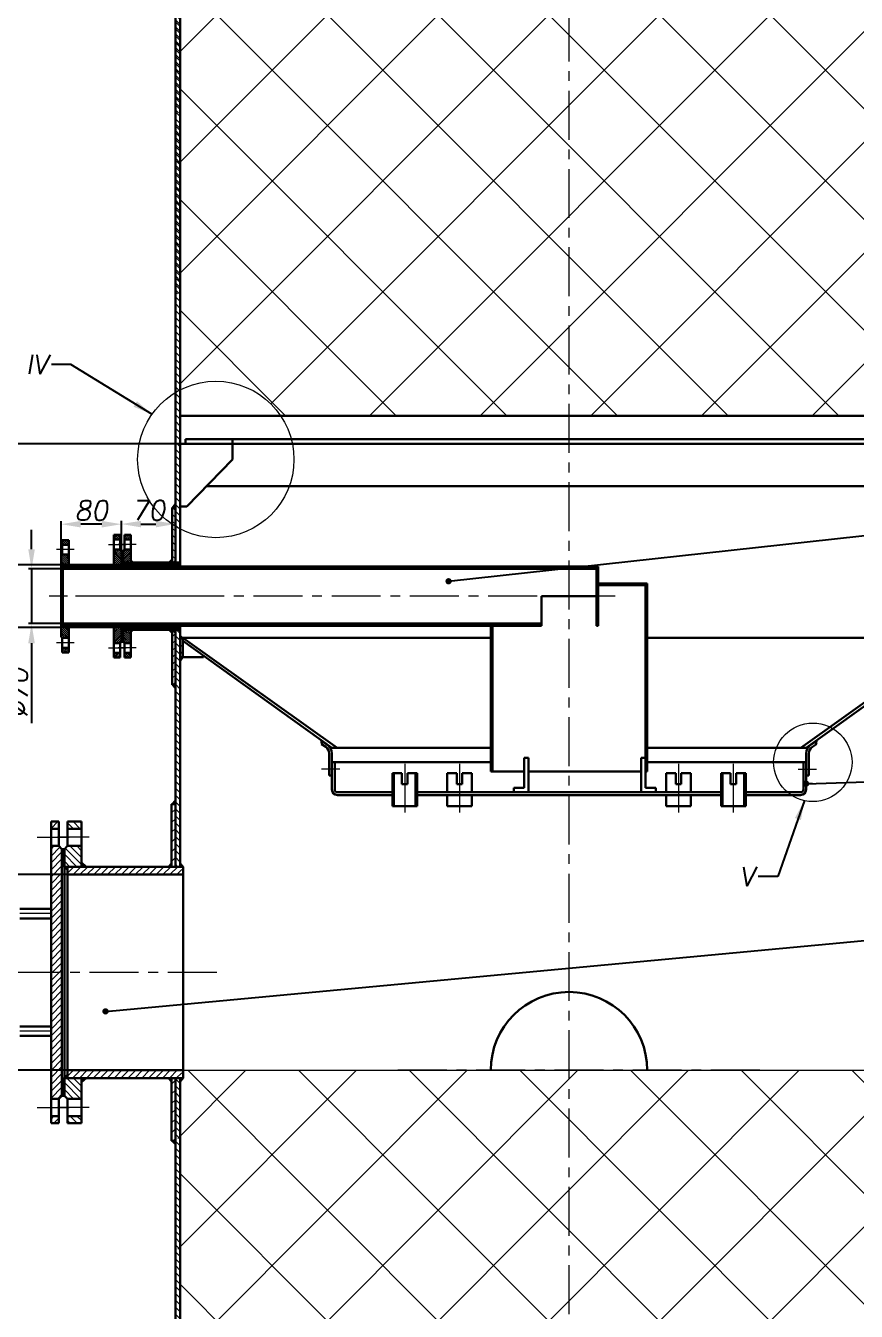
# Model space of a CAD drawing. Header units: inches. Extents: x -9 to 5931, y 0 to 8400.
# Drawn here: x 958 to 2019, y 3223 to 4865 of the extents above; entities that cross this region are included whole.
import ezdxf

# ---------------------------------------------------------------- set-up
doc = ezdxf.new("R2010")
doc.units = ezdxf.units.IN
doc.header["$LTSCALE"] = 50
doc.header["$MEASUREMENT"] = 0
doc.linetypes.add('CENTER', pattern=[2, 1.25, -0.25, 0.25, -0.25])
for name, color, linetype, lineweight in [('Dam', 2, 'Continuous', 30), ('kthuoc', 3, 'Continuous', 13), ('manh', 4, 'Continuous', 13), ('Tam', 1, 'CENTER', 13)]:
    doc.layers.add(name, color=color, linetype=linetype, lineweight=lineweight)
doc.styles.add('chu2.5', font='txt.shx', dxfattribs={"oblique": 10, "height": 25})
doc.dimstyles.new('Copy of kichthuoc2.5', dxfattribs={"dimtxt": 25, "dimasz": 25, "dimexe": 4, "dimexo": 0, "dimgap": 5, "dimtad": 1, "dimdec": 0, "dimzin": 0, "dimdsep": 46, "dimtxsty": 'chu2.5', "dimcen": 5, "dimclrd": 256, "dimclre": 256, "dimclrt": 256, "dimadec": 0, "dimazin": 0, "dimtfac": 1, "dimtdec": 0, "dimtmove": 0, "dimatfit": 0, "dimfxl": 0, "dimtolj": 1, "dimtzin": 0, "dimarcsym": 0})
doc.dimstyles.new('kichthuoc2.5', dxfattribs={"dimtxt": 25, "dimasz": 25, "dimexe": 4, "dimexo": 0, "dimgap": 5, "dimtad": 1, "dimtoh": 1, "dimdec": 0, "dimzin": 0, "dimdsep": 46, "dimtxsty": 'chu2.5', "dimcen": 5, "dimclrd": 256, "dimclre": 256, "dimclrt": 256, "dimadec": 0, "dimazin": 0, "dimtfac": 1, "dimtdec": 0, "dimtmove": 0, "dimatfit": 0, "dimfxl": 0, "dimtolj": 1, "dimtzin": 0, "dimarcsym": 0})
pattern_1 = [(225, (-15156.453, 11365.1914), (4.4194174, -4.4194174), [])]
pattern_2 = [(135, (-15156.453, -3092.148), (4.4194174, 4.4194174), [])]
pattern_3 = [(45, (-19294.0153, -3092.148), (1.23743687, -1.23743687), [])]
pattern_4 = [(45, (-19394.0153, -3092.148), (1.23743687, -1.23743687), [])]
pattern_5 = [(45, (22498.5065, 1034.528), (-6.1871843, 6.1871843), [])]
pattern_6 = [(45, (-2523.1113, -2737.178), (1.23743687, -1.23743687), [])]
pattern_7 = [(135, (-2791.2493, -2724.578), (1.23743687, 1.23743687), [])]
pattern_8 = [(45, (-2791.2493, -2724.578), (1.23743687, -1.23743687), [])]
pattern_9 = [(135, (2607.8249, -763.5844), (1.23743687, 1.23743687), [])]
pattern_10 = [(225, (2607.8249, 9036.6279), (1.23743687, -1.23743687), [])]
pattern_11 = [(315, (-2523.1113, 11010.2214), (1.23743687, 1.23743687), [])]
pattern_12 = [(135, (18460.944, 1034.528), (-4.4194174, -4.4194174), [])]
pattern_13 = [(45, (18460.944, 1034.528), (-4.4194174, 4.4194174), [])]
pattern_14 = [(135, (0, 594.694), (-4.419417, -4.419417), [])]

# ---------------------------------------------------------------- blocks, each defined once
blk = doc.blocks.new('*D19')
at = {"layer": 'DEFPOINTS', "color": 0}
for p in [(1082.7, 7549.3), (735, 581.1), (961.2, 581.1)]:
    blk.add_point(p, dxfattribs=at)
at = {"layer": 'manh', "lineweight": -2}
for p, q in [((1082.7, 7549.3), (731, 7549.3)), ((735, 7524.3), (735, 606.1)), ((961.2, 581.1), (731, 581.1))]:
    blk.add_line(p, q, dxfattribs=at)
at = {"layer": 'manh'}
for points in [[(730.8, 7524.3), (739.1, 7524.3), (735, 7549.3)], [(730.8, 606.1), (739.1, 606.1), (735, 581.1)]]:
    blk.add_solid(points, dxfattribs=at)
at = {"layer": 'manh', "insert": (717.5, 4065.2), "char_height": 25, "attachment_point": 5, "rotation": 90, "style": 'chu2.5'}
blk.add_mtext('\\A1;9000', dxfattribs=at)
blk = doc.blocks.new('*D16')
at = {"layer": 'DEFPOINTS', "color": 0}
for p in [(852.7, 3656.1), (826.5, 2381.1), (1264.3, 2381.1)]:
    blk.add_point(p, dxfattribs=at)
at = {"layer": 'manh', "lineweight": -2}
for p, q in [((852.7, 3656.1), (822.5, 3656.1)), ((826.5, 3631.1), (826.5, 2406.1)), ((1264.3, 2381.1), (822.5, 2381.1))]:
    blk.add_line(p, q, dxfattribs=at)
at = {"layer": 'manh'}
for points in [[(822.3, 3631.1), (830.6, 3631.1), (826.5, 3656.1)], [(822.3, 2406.1), (830.6, 2406.1), (826.5, 2381.1)]]:
    blk.add_solid(points, dxfattribs=at)
at = {"layer": 'manh', "insert": (809, 3018.6), "char_height": 25, "attachment_point": 5, "rotation": 90, "style": 'chu2.5'}
blk.add_mtext('\\A1;1275', dxfattribs=at)
blk = doc.blocks.new('*D15')
at = {"layer": 'DEFPOINTS', "color": 0}
for p in [(1059.4, 6547.3), (839.5, 4331.1), (1155.4, 4331.1)]:
    blk.add_point(p, dxfattribs=at)
at = {"layer": 'manh', "lineweight": -2}
for p, q in [((1059.4, 6547.3), (835.5, 6547.3)), ((839.5, 6522.3), (839.5, 4356.1)), ((1155.4, 4331.1), (835.5, 4331.1))]:
    blk.add_line(p, q, dxfattribs=at)
at = {"layer": 'manh'}
for points in [[(835.4, 6522.3), (843.7, 6522.3), (839.5, 6547.3)], [(835.4, 4356.1), (843.7, 4356.1), (839.5, 4331.1)]]:
    blk.add_solid(points, dxfattribs=at)
at = {"layer": 'manh', "insert": (822, 5439.2), "char_height": 25, "attachment_point": 5, "rotation": 90, "style": 'chu2.5'}
blk.add_mtext('\\A1;4050', dxfattribs=at)
blk = doc.blocks.new('*D11')
at = {"layer": 'DEFPOINTS', "color": 0}
for p in [(1137.3, 4176.4), (911.7, 4096.6), (1144.4, 4096.6)]:
    blk.add_point(p, dxfattribs=at)
at = {"layer": 'manh', "lineweight": -2}
for p, q in [((911.7, 4201.4), (911.7, 4226.4)), ((1137.3, 4176.4), (907.7, 4176.4)), ((911.7, 4176.4), (911.7, 4096.6)), ((1144.4, 4096.6), (907.7, 4096.6)), ((911.7, 4071.6), (911.7, 3969.7))]:
    blk.add_line(p, q, dxfattribs=at)
at = {"layer": 'manh'}
for points in [[(907.5, 4201.4), (915.8, 4201.4), (911.7, 4176.4)], [(907.5, 4071.6), (915.8, 4071.6), (911.7, 4096.6)]]:
    blk.add_solid(points, dxfattribs=at)
at = {"layer": 'manh', "insert": (894.2, 4008.2), "char_height": 25, "attachment_point": 5, "rotation": 90, "style": 'chu2.5'}
blk.add_mtext('\\A1;%%c80', dxfattribs=at)
blk = doc.blocks.new('*D10')
at = {"layer": 'DEFPOINTS', "color": 0}
for p in [(1058.3, 4171.5), (965.3, 4101.5), (1057.6, 4101.5)]:
    blk.add_point(p, dxfattribs=at)
at = {"layer": 'manh', "lineweight": -2}
for p, q in [((965.3, 4196.5), (965.3, 4221.5)), ((1058.3, 4171.5), (961.3, 4171.5)), ((965.3, 4171.5), (965.3, 4101.5)), ((1057.6, 4101.5), (961.3, 4101.5)), ((965.3, 4076.5), (965.3, 3974.6))]:
    blk.add_line(p, q, dxfattribs=at)
at = {"layer": 'manh'}
for points in [[(961.1, 4196.5), (969.5, 4196.5), (965.3, 4171.5)], [(961.1, 4076.5), (969.5, 4076.5), (965.3, 4101.5)]]:
    blk.add_solid(points, dxfattribs=at)
at = {"layer": 'manh', "insert": (947.8, 4013.1), "char_height": 25, "attachment_point": 5, "rotation": 90, "style": 'chu2.5'}
blk.add_mtext('\\A1;%%c70', dxfattribs=at)
blk = doc.blocks.new('*D43')
at = {"layer": 'DEFPOINTS', "color": 0}
for p in [(1003.2, 4228.5), (1080.1, 4193.7), (1003.2, 4180.5)]:
    blk.add_point(p, dxfattribs=at)
at = {"layer": 'manh', "lineweight": -2}
for p, q in [((1003.2, 4180.5), (1003.2, 4232.5)), ((1055.1, 4228.5), (1028.2, 4228.5)), ((1080.1, 4193.7), (1080.1, 4232.5))]:
    blk.add_line(p, q, dxfattribs=at)
at = {"layer": 'manh'}
for points in [[(1028.2, 4232.7), (1028.2, 4224.3), (1003.2, 4228.5)], [(1055.1, 4232.7), (1055.1, 4224.3), (1080.1, 4228.5)]]:
    blk.add_solid(points, dxfattribs=at)
at = {"layer": 'manh', "insert": (1041.7, 4246), "char_height": 25, "attachment_point": 5, "style": 'chu2.5'}
blk.add_mtext('\\A1;80', dxfattribs=at)
blk = doc.blocks.new('*D8')
at = {"layer": 'DEFPOINTS', "color": 0}
for p in [(1135.9, 3781.1), (905.2, 3531.1), (1149.4, 3531.1)]:
    blk.add_point(p, dxfattribs=at)
at = {"layer": 'manh', "lineweight": -2}
for p, q in [((1135.9, 3781.1), (901.2, 3781.1)), ((905.2, 3756.1), (905.2, 3556.1)), ((1149.4, 3531.1), (901.2, 3531.1))]:
    blk.add_line(p, q, dxfattribs=at)
at = {"layer": 'manh'}
for points in [[(901, 3756.1), (909.4, 3756.1), (905.2, 3781.1)], [(901, 3556.1), (909.4, 3556.1), (905.2, 3531.1)]]:
    blk.add_solid(points, dxfattribs=at)
at = {"layer": 'manh', "insert": (887.7, 3656.1), "char_height": 25, "attachment_point": 5, "rotation": 90, "style": 'chu2.5'}
blk.add_mtext('\\A1;%%c250', dxfattribs=at)
blk = doc.blocks.new('*D60')
at = {"layer": 'DEFPOINTS', "color": 0}
for p in [(1080.1, 4224.7), (1149.2, 4228.7), (1149.2, 4213.5)]:
    blk.add_point(p, dxfattribs=at)
at = {"layer": 'manh', "lineweight": -2}
for p, q in [((1080.1, 4224.7), (1080.1, 4232.7)), ((1105.1, 4228.7), (1124.2, 4228.7)), ((1149.2, 4213.5), (1149.2, 4232.7))]:
    blk.add_line(p, q, dxfattribs=at)
at = {"layer": 'manh'}
for points in [[(1105.1, 4232.8), (1105.1, 4224.5), (1080.1, 4228.7)], [(1124.2, 4232.8), (1124.2, 4224.5), (1149.2, 4228.7)]]:
    blk.add_solid(points, dxfattribs=at)
at = {"layer": 'manh', "insert": (1114.7, 4246.2), "char_height": 25, "attachment_point": 5, "style": 'chu2.5'}
blk.add_mtext('\\A1;70', dxfattribs=at)
blk = doc.blocks.new('*D71')
at = {"layer": 'DEFPOINTS', "color": 0}
for p in [(984.3, 4331.1), (839.5, 4136.5), (891.4, 4136.5)]:
    blk.add_point(p, dxfattribs=at)
at = {"layer": 'kthuoc', "lineweight": -2}
for p, q in [((984.3, 4331.1), (835.5, 4331.1)), ((839.5, 4306.1), (839.5, 4161.5)), ((891.4, 4136.5), (835.5, 4136.5))]:
    blk.add_line(p, q, dxfattribs=at)
at = {"layer": 'kthuoc'}
for points in [[(835.4, 4306.1), (843.7, 4306.1), (839.5, 4331.1)], [(835.4, 4161.5), (843.7, 4161.5), (839.5, 4136.5)]]:
    blk.add_solid(points, dxfattribs=at)
at = {"layer": 'kthuoc', "insert": (822, 4233.8), "char_height": 25, "attachment_point": 5, "rotation": 90, "style": 'chu2.5'}
blk.add_mtext('\\A1;250', dxfattribs=at)

msp = doc.modelspace()

# ---------------------------------------------------------------- hatches: boundary and pattern name
at = {"layer": 'kthuoc'}
h = msp.add_hatch(dxfattribs=at)
h.set_pattern_fill('ANSI31', color=256, scale=50, angle=90, style=0)
h.paths.add_polyline_path([(1155.2, 5002), (1149.2, 5002), (1149.2, 4798.4), (1149.2, 4762.4), (1155.2, 4762.4)])
h = msp.add_hatch(dxfattribs=at)
h.set_pattern_fill('ANSI31', color=256, scale=50, angle=90, style=0)
h.set_pattern_definition(pattern_14)
h.paths.add_polyline_path([(1155.2, 4877.8), (1149.2, 4877.8), (1149.2, 4753.7), (1155.2, 4753.7)])
h.paths.add_polyline_path([(1155.2, 4742.9), (1149.2, 4742.9), (1149.2, 4697.5), (1149.2, 4638.2), (1155.2, 4638.2)])
h = msp.add_hatch(dxfattribs=at)
h.set_pattern_fill('ANSI31', color=256, scale=50, angle=90, style=0)
h.paths.add_polyline_path([(1155.2, 4762.4), (1149.2, 4762.4), (1149.2, 4522.8), (1155.2, 4522.8)])
h = msp.add_hatch(dxfattribs=at)
h.set_pattern_fill('ANSI31', color=256, scale=50, angle=90, style=0)
h.set_pattern_definition(pattern_14)
h.paths.add_polyline_path([(1155.2, 4638.2), (1149.2, 4638.2), (1149.2, 4398.6), (1152.4, 4398.6, -0.008109), (1155.2, 4400.1)])
h = msp.add_hatch(dxfattribs=at)
h.set_pattern_fill('ANSI31', color=256, scale=50, angle=90, style=0)
h.set_pattern_definition(pattern_14)
h.paths.add_polyline_path([(1155.2, 4398.6), (1152.4, 4398.6, 0.009073), (1149.2, 4396.8), (1149.2, 4225.6, 0.017184), (1155.2, 4222.2)])
for points in [[(1149.2, 4255.1), (1149.2, 4249.6), (1145.2, 4249.6)], [(1003.2, 4174.3), (1005.3, 4174.3), (1005.3, 4171.5)], [(1013, 4177.1), (1015.8, 4174.3), (1013, 4174.3)], [(1070.3, 4177.1), (1067.5, 4174.3), (1070.3, 4174.3)], [(1082.2, 4179.6), (1084.3, 4179.6), (1084.3, 4176.4)], [(1092, 4182.4), (1094.8, 4179.6), (1092, 4179.6)], [(1145.2, 4184.4), (1145.2, 4179.6), (1140.4, 4179.6)], [(1005.3, 4101.5), (1005.3, 4098.7), (1003.2, 4098.7)], [(1013, 4095.9), (1015.8, 4098.7), (1013, 4098.7)], [(1070.3, 4095.9), (1067.5, 4098.7), (1070.3, 4098.7)], [(1082.2, 4093.5), (1084.3, 4093.5), (1084.3, 4096.6)], [(1092, 4090.7), (1094.8, 4093.5), (1092, 4093.5)], [(1145.2, 4088.7), (1145.2, 4093.5), (1140.4, 4093.5)], [(1155.2, 4086.7), (1155.2, 4083.3), (1158.7, 4083.3)], [(1158.7, 4058.6), (1155.2, 4058.6), (1155.2, 4053.1)], [(1145.2, 4023.5), (1149.2, 4023.5), (1149.2, 4017.9)], [(1334.9, 3953.1), (1338.5, 3950.5), (1338.3, 3950.1), (1337.9, 3950.4), (1336, 3947.5)], [(1969.6, 3953.1), (1965.9, 3950.5), (1966.2, 3950.1), (1966.6, 3950.4), (1968.5, 3947.5)], [(1149.2, 3876.3), (1144.2, 3871.1), (1149.2, 3871.1)], [(1029.2, 3797.1), (1035.2, 3791.1), (1029.2, 3791.1)], [(1144.2, 3795.2), (1140.2, 3791.1), (1144.2, 3791.1)], [(1155.2, 3795.2), (1155.2, 3791.1), (1159.2, 3791.1)], [(1007.2, 3791.1), (1011.2, 3791.1), (1011.2, 3787.1)], [(1007.2, 3521.1), (1011.2, 3521.1), (1011.2, 3525.1)], [(1029.2, 3515.1), (1035.2, 3521.1), (1029.2, 3521.1)], [(1144.2, 3516.9), (1140.2, 3521.1), (1144.2, 3521.1)], [(1155.2, 3516.9), (1155.2, 3521.1), (1159.2, 3521.1)], [(1149.2, 3435.8), (1144.2, 3441.1), (1149.2, 3441.1)]]:
    msp.add_hatch(color=256, dxfattribs=at).paths.add_polyline_path(points)
h = msp.add_hatch(dxfattribs=at)
h.set_pattern_fill('ANSI31', color=256, scale=50, style=0)
h.set_pattern_definition(pattern_2)
h.paths.add_polyline_path([(1145.2, 4249.6), (1149.2, 4249.6), (1149.2, 4179.6), (1145.2, 4179.6)])
h = msp.add_hatch(dxfattribs=at)
h.set_pattern_fill('ANSI31', color=256, scale=14, style=0)
h.set_pattern_definition(pattern_7)
h.paths.add_polyline_path([(1004.6, 4208.3), (1013, 4208.3), (1013, 4202.3), (1004.6, 4202.3)])
h.paths.add_polyline_path([(1003.2, 4188.3), (1004.6, 4189.7), (1013, 4189.7), (1013, 4174.3), (1003.2, 4174.3)])
h = msp.add_hatch(dxfattribs=at)
h.set_pattern_fill('ANSI31', color=256, scale=14, style=0)
h.set_pattern_definition(pattern_9)
h.paths.add_polyline_path([(1078.4, 4214.9), (1070.3, 4214.9), (1070.3, 4209), (1078.4, 4209)])
h = msp.add_hatch(dxfattribs=at)
h.set_pattern_fill('ANSI31', color=256, scale=14, angle=90, style=0)
h.set_pattern_definition(pattern_6)
h.paths.add_polyline_path([(1084, 4214.9), (1092, 4214.9), (1092, 4209), (1084, 4209)])
h = msp.add_hatch(dxfattribs=at)
h.set_pattern_fill('ANSI31', color=256, scale=14, style=0)
h.set_pattern_definition(pattern_9)
h.paths.add_polyline_path([(1070.3, 4196.4), (1078.4, 4196.4), (1080.1, 4194.6), (1080.1, 4174.3), (1070.3, 4174.3)])
h = msp.add_hatch(dxfattribs=at)
h.set_pattern_fill('ANSI38', color=256, scale=4.9, angle=90, style=0)
h.set_pattern_definition([(45, (2607.82485, -763.5844), (0.4331029, -0.4331029), []), (315, (2607.82485, -763.5844), (0.4331029, -1.29930871), [1.53125, -0.91875])])
h.paths.add_polyline_path([(1080.1, 4194.6), (1082.2, 4194.6), (1082.2, 4179.6), (1080.1, 4179.6)])
h = msp.add_hatch(dxfattribs=at)
h.set_pattern_fill('ANSI31', color=256, scale=14, angle=90, style=0)
h.set_pattern_definition(pattern_6)
h.paths.add_polyline_path([(1082.2, 4194.6), (1084, 4196.4), (1092, 4196.4), (1092, 4179.6), (1082.2, 4179.6)])
h = msp.add_hatch(dxfattribs=at)
h.set_pattern_fill('ANSI31', color=256, scale=14, angle=90, style=0)
h.set_pattern_definition(pattern_8)
h.paths.add_polyline_path([(1005.3, 4174.3), (1073.2, 4174.3), (1073.2, 4171.5), (1005.3, 4171.5)])
h = msp.add_hatch(dxfattribs=at)
h.set_pattern_fill('ANSI31', color=256, scale=14, angle=90, style=0)
h.set_pattern_definition(pattern_4)
h.paths.add_polyline_path([(1073.2, 4171.5), (1073.2, 4174.3), (1303.4, 4174.3), (1303.4, 4171.5)])
h = msp.add_hatch(dxfattribs=at)
h.set_pattern_fill('ANSI31', color=256, scale=14, style=0)
h.set_pattern_definition([(135, (-2523.1113, -2737.178), (1.23743687, 1.23743687), [])])
h.paths.add_polyline_path([(1152.2, 4179.6), (1152.2, 4176.4), (1084.3, 4176.4), (1084.3, 4179.6)])
h = msp.add_hatch(dxfattribs=at)
h.set_pattern_fill('ANSI31', color=256, scale=50, style=0)
h.set_pattern_definition(pattern_2)
h.paths.add_polyline_path([(1145.2, 4184.4), (1145.2, 4179.6), (1140.4, 4179.6)])
h = msp.add_hatch(dxfattribs=at)
h.set_pattern_fill('ANSI31', color=256, scale=14, angle=90, style=0)
h.set_pattern_definition(pattern_3)
h.paths.add_polyline_path([(1403.4, 4171.5), (1403.4, 4174.3), (1652.2, 4174.3), (1652.2, 4171.5)])
h = msp.add_hatch(dxfattribs=at)
h.set_pattern_fill('ANSI31', color=256, scale=14, angle=90, style=0)
h.set_pattern_definition(pattern_3)
h.paths.add_polyline_path([(1687.2, 4136.5), (1689.3, 4136.5), (1689.3, 4098.7), (1687.2, 4098.7)])
h.paths.add_polyline_path([(1687.2, 4174.3), (1689.3, 4174.3), (1689.3, 4136.5), (1687.2, 4136.5)])
h = msp.add_hatch(dxfattribs=at)
h.set_pattern_fill('ANSI31', color=256, scale=14, style=0)
h.set_pattern_definition(pattern_7)
h.paths.add_polyline_path([(1004.6, 4070.7), (1013, 4070.7), (1013, 4064.8), (1004.6, 4064.8)])
h.paths.add_polyline_path([(1003.2, 4098.7), (1013, 4098.7), (1013, 4083.3), (1004.6, 4083.3), (1003.2, 4084.7)])
h = msp.add_hatch(dxfattribs=at)
h.set_pattern_fill('ANSI31', color=256, scale=14, angle=90, style=0)
h.set_pattern_definition(pattern_8)
h.paths.add_polyline_path([(1005.3, 4098.7), (1005.3, 4101.5), (1073.2, 4101.5), (1073.2, 4098.7)])
h = msp.add_hatch(dxfattribs=at)
h.set_pattern_fill('ANSI31', color=256, scale=14, style=0)
h.set_pattern_definition(pattern_10)
h.paths.add_polyline_path([(1070.3, 4076.7), (1078.4, 4076.7), (1080.1, 4078.4), (1080.1, 4098.7), (1070.3, 4098.7)])
h = msp.add_hatch(dxfattribs=at)
h.set_pattern_fill('ANSI31', color=256, scale=14, angle=90, style=0)
h.set_pattern_definition(pattern_4)
h.paths.add_polyline_path([(1073.2, 4101.5), (1073.2, 4098.7), (1303.4, 4098.7), (1303.4, 4101.5)])
h = msp.add_hatch(dxfattribs=at)
h.set_pattern_fill('ANSI38', color=256, scale=4.9, angle=90, style=0)
h.set_pattern_definition([(315, (2607.82485, 9036.6279), (0.4331029, 0.4331029), []), (45, (2607.82485, 9036.6279), (0.4331029, 1.29930871), [1.53125, -0.91875])])
h.paths.add_polyline_path([(1080.1, 4078.4), (1082.2, 4078.4), (1082.2, 4093.5), (1080.1, 4093.5)])
h = msp.add_hatch(dxfattribs=at)
h.set_pattern_fill('ANSI31', color=256, scale=14, angle=90, style=0)
h.set_pattern_definition(pattern_11)
h.paths.add_polyline_path([(1082.2, 4078.4), (1084, 4076.7), (1092, 4076.7), (1092, 4093.5), (1082.2, 4093.5)])
h = msp.add_hatch(dxfattribs=at)
h.set_pattern_fill('ANSI31', color=256, scale=14, style=0)
h.set_pattern_definition([(225, (-2523.1113, 11010.2214), (1.23743687, -1.23743687), [])])
h.paths.add_polyline_path([(1152.2, 4093.5), (1152.2, 4096.6), (1084.3, 4096.6), (1084.3, 4093.5)])
h = msp.add_hatch(dxfattribs=at)
h.set_pattern_fill('ANSI31', color=256, scale=50, style=0)
h.set_pattern_definition(pattern_1)
h.paths.add_polyline_path([(1145.2, 4088.7), (1145.2, 4093.5), (1140.4, 4093.5)])
h = msp.add_hatch(dxfattribs=at)
h.set_pattern_fill('ANSI31', color=256, scale=50, style=0)
h.set_pattern_definition(pattern_1)
h.paths.add_polyline_path([(1145.2, 4023.5), (1149.2, 4023.5), (1149.2, 4093.5), (1145.2, 4093.5)])
h = msp.add_hatch(dxfattribs=at)
h.set_pattern_fill('ANSI31', color=256, scale=50, angle=90, style=0)
h.set_pattern_definition(pattern_14)
h.paths.add_polyline_path([(1155.2, 4093.5), (1149.2, 4093.5), (1149.2, 3919.3), (1155.2, 3919.3)])
h = msp.add_hatch(dxfattribs=at)
h.set_pattern_fill('ANSI31', color=256, scale=14, angle=90, style=0)
h.set_pattern_definition(pattern_3)
h.paths.add_polyline_path([(1617.2, 4101.5), (1617.2, 4098.7), (1403.4, 4098.7), (1403.4, 4101.5)])
h = msp.add_hatch(dxfattribs=at)
h.set_pattern_fill('ANSI31', color=256, scale=50, style=0)
h.set_pattern_definition([(45, (18463.944, 909.528), (-4.4194174, 4.4194174), [])])
h.paths.add_polyline_path([(1158.7, 4083.3), (1155.2, 4083.3), (1155.2, 4058.6), (1158.7, 4058.6)])
h = msp.add_hatch(dxfattribs=at)
h.set_pattern_fill('ANSI31', color=256, scale=14, style=0)
h.set_pattern_definition(pattern_10)
h.paths.add_polyline_path([(1078.4, 4058.1), (1070.3, 4058.1), (1070.3, 4064.1), (1078.4, 4064.1)])
h = msp.add_hatch(dxfattribs=at)
h.set_pattern_fill('ANSI31', color=256, scale=14, angle=90, style=0)
h.set_pattern_definition(pattern_11)
h.paths.add_polyline_path([(1084, 4058.1), (1092, 4058.1), (1092, 4064.1), (1084, 4064.1)])
h = msp.add_hatch(dxfattribs=at)
h.set_pattern_fill('ANSI31', color=256, scale=50, angle=90, style=0)
h.set_pattern_definition(pattern_14)
h.paths.add_polyline_path([(1155.2, 3919.3), (1149.2, 3919.3), (1149.2, 3791.1), (1155.2, 3791.1)])
h = msp.add_hatch(dxfattribs=at)
h.set_pattern_fill('ANSI31', color=256, scale=50, style=0)
h.set_pattern_definition(pattern_13)
h.paths.add_polyline_path([(990.2, 3848.6), (990.2, 3839.6), (1000.2, 3839.6), (1000.2, 3848.6)])
h = msp.add_hatch(dxfattribs=at)
h.set_pattern_fill('ANSI31', color=256, scale=50, angle=90, style=0)
h.set_pattern_definition(pattern_12)
h.paths.add_polyline_path([(1011.2, 3848.6), (1029.2, 3848.6), (1029.2, 3839.6), (1011.2, 3839.6)])
h.paths.add_polyline_path([(1007.2, 3813.6), (1011.2, 3817.6), (1029.2, 3817.6), (1029.2, 3791.1), (1007.2, 3791.1)])
h = msp.add_hatch(dxfattribs=at)
h.set_pattern_fill('ANSI31', color=256, scale=50, style=0)
h.set_pattern_definition(pattern_13)
h.paths.add_polyline_path([(1004.2, 3813.6), (1000.2, 3817.6), (990.2, 3817.6), (990.2, 3656.1), (1004.2, 3656.1)])
h = msp.add_hatch(dxfattribs=at)
h.set_pattern_fill('ANSI37', color=256, scale=15, style=0)
h.set_pattern_definition([(45, (0, 594.6938), (-1.3258252, 1.3258252), []), (135, (0, 594.6938), (-1.3258252, -1.3258252), [])])
h.paths.add_polyline_path([(1007.2, 3813.6), (1004.2, 3813.6), (1004.2, 3791.1), (1007.2, 3791.1)])
h = msp.add_hatch(dxfattribs=at)
h.set_pattern_fill('ANSI31', color=256, scale=50, style=0)
h.set_pattern_definition([(45, (477.8466, -2769.7904), (-4.4194174, 4.4194174), [])])
h.paths.add_polyline_path([(1011.2, 3791.1), (1011.2, 3781.1), (1157.2, 3781.1), (1157.2, 3791.1)])
h = msp.add_hatch(dxfattribs=at)
h.set_pattern_fill('ANSI31', color=256, scale=50, style=0)
h.set_pattern_definition(pattern_13)
h.paths.add_polyline_path([(1004.2, 3656.1), (990.2, 3656.1), (990.2, 3494.6), (1000.2, 3494.6), (1004.2, 3498.6)])
h = msp.add_hatch(dxfattribs=at)
h.set_pattern_fill('ANSI31', color=256, scale=50, style=0)
h.set_pattern_definition([(45, (477.8466, -2719.7904), (-4.4194174, 4.4194174), [])])
h.paths.add_polyline_path([(1011.2, 3531.1), (1011.2, 3521.1), (1157.2, 3521.1), (1157.2, 3531.1)])
h = msp.add_hatch(dxfattribs=at)
h.set_pattern_fill('ANSI37', color=256, scale=15, style=0)
h.set_pattern_definition([(315, (2e-10, 6717.428), (-1.3258252, -1.3258252), []), (225, (2e-10, 6717.428), (-1.3258252, 1.3258252), [])])
h.paths.add_polyline_path([(1007.2, 3498.6), (1004.2, 3498.6), (1004.2, 3521.1), (1007.2, 3521.1)])
h = msp.add_hatch(dxfattribs=at)
h.set_pattern_fill('ANSI31', color=256, scale=50, angle=90, style=0)
h.set_pattern_definition(pattern_12)
h.paths.add_polyline_path([(1011.2, 3472.6), (1029.2, 3472.6), (1029.2, 3463.6), (1011.2, 3463.6)])
h.paths.add_polyline_path([(1029.2, 3494.6), (1011.2, 3494.6), (1007.2, 3498.6), (1007.2, 3521.1), (1029.2, 3521.1)])
h = msp.add_hatch(dxfattribs=at)
h.set_pattern_fill('ANSI31', color=256, scale=50, angle=90, style=0)
h.set_pattern_definition(pattern_14)
h.paths.add_polyline_path([(1155.2, 3440.1), (1149.2, 3440.1), (1149.2, 3200.5), (1155.2, 3200.5)])
h.paths.add_polyline_path([(1155.2, 3521.1), (1149.2, 3521.1), (1149.2, 3440.1), (1155.2, 3440.1)])
h = msp.add_hatch(dxfattribs=at)
h.set_pattern_fill('ANSI31', color=256, scale=50, style=0)
h.set_pattern_definition(pattern_13)
h.paths.add_polyline_path([(1000.2, 3463.6), (1000.2, 3472.6), (990.2, 3472.6), (990.2, 3463.6)])
at = {"layer": 'manh'}
h = msp.add_hatch(dxfattribs=at)
h.set_pattern_fill('ANSI37', color=256, scale=800, style=0)
h.paths.add_polyline_path([(2149.2, 5671.4), (1652.2, 5671.4), (1652.2, 4367.1), (2144.2, 4367.1), (2144.2, 4502.1), (2144.2, 4637.1), (2149.2, 4642.2)])
h.paths.add_polyline_path([(1155.2, 4400.1, -0.379271), (1283.6, 4367.1), (1652.2, 4367.1), (1652.2, 5671.4), (1155.2, 5671.4)])
for points in [[(1149.2, 4179.6), (1146.4, 4179.6), (1149.2, 4182.4)], [(1145.2, 4093.5), (1149.2, 4093.5), (1149.2, 4088.7)]]:
    msp.add_hatch(color=256, dxfattribs=at).paths.add_polyline_path(points)
h = msp.add_hatch(dxfattribs=at)
h.set_pattern_fill('ANSI31', color=256, scale=70, style=0)
h.set_pattern_definition(pattern_5)
h.paths.add_polyline_path([(1149.2, 3871.1), (1144.2, 3871.1), (1144.2, 3791.1), (1149.2, 3791.1)])
h = msp.add_hatch(dxfattribs=at)
h.set_pattern_fill('ANSI37', color=256, scale=800, style=0)
h.set_pattern_definition([(45, (0, 594.69), (-70.7107, 70.7107), []), (135, (0, 594.69), (-70.7107, -70.7107), [])])
h.paths.add_polyline_path([(1652.2, 3531.1), (1432.3, 3531.1), (1157.2, 3531.1), (1157.2, 3521.1), (1152.2, 3521.1), (1152.2, 2939), (1652.2, 2939)])
h.paths.add_polyline_path([(2152.2, 3531.1), (1652.2, 3531.1), (1652.2, 2939), (2152.2, 2939)])
h = msp.add_hatch(dxfattribs=at)
h.set_pattern_fill('ANSI31', color=256, scale=70, style=0)
h.set_pattern_definition(pattern_5)
h.paths.add_polyline_path([(1144.2, 3457.6), (1149.2, 3457.6), (1149.2, 3521.1), (1144.2, 3521.1)])
h = msp.add_hatch(dxfattribs=at)
h.set_pattern_fill('ANSI31', color=256, scale=70, style=0)
h.set_pattern_definition(pattern_5)
h.paths.add_polyline_path([(1149.2, 3457.6), (1144.2, 3457.6), (1144.2, 3441.1), (1149.2, 3441.1)])

# ---------------------------------------------------------------- linework, layer by layer
at = {"layer": 'Dam'}
for p, q in [((1149.2, 5671.4), (1149.2, 4174.3)), ((1155.2, 5671.4), (1155.2, 4174.3)), ((1149.2, 4697.5), (1149.2, 4747.5)), ((1652.2, 4367.1), (1155.2, 4367.1)), ((1652.2, 4367.1), (2152.2, 4367.1)), ((1162.2, 4337.1), (1162.2, 4331.1)), ((1652.2, 4337.1), (1162.2, 4337.1)), ((1222.2, 4337.1), (1222.2, 4311.2)), ((1652.2, 4337.1), (2142.2, 4337.1)), ((1652.2, 4331.1), (1152.2, 4331.1)), ((1652.2, 4331.1), (2149.2, 4331.1)), ((1163.9, 4251.1), (1222.2, 4311.2)), ((1652.2, 4277.1), (1189.1, 4277.1)), ((1652.2, 4277.1), (2115.4, 4277.1)), ((1149.2, 4249.6), (1145.2, 4249.6)), ((1145.2, 4249.6), (1145.2, 4179.6)), ((1163.9, 4251.1), (1155.2, 4251.1)), ((1004.6, 4208.3), (1004.6, 4189.7)), ((1013, 4208.3), (1004.6, 4208.3)), ((1013, 4208.3), (1013, 4174.3)), ((1070.3, 4214.9), (1070.3, 4174.3)), ((1070.3, 4214.9), (1078.4, 4214.9)), ((1070.3, 4209), (1078.4, 4209)), ((1078.4, 4214.9), (1078.4, 4196.4)), ((1092, 4214.9), (1084, 4214.9)), ((1084, 4214.9), (1084, 4196.4)), ((1092, 4209), (1084, 4209)), ((1092, 4214.9), (1092, 4179.6)), ((1004.6, 4189.7), (1003.2, 4188.3)), ((1003.2, 4188.3), (1003.2, 4136.5)), ((1013, 4202.3), (1004.6, 4202.3)), ((1013, 4189.7), (1004.6, 4189.7)), ((1070.3, 4196.4), (1078.4, 4196.4)), ((1078.4, 4196.4), (1080.1, 4194.6)), ((1080.1, 4194.6), (1080.1, 4174.3)), ((1082.2, 4194.6), (1080.1, 4194.6)), ((1084, 4196.4), (1082.2, 4194.6)), ((1082.2, 4194.6), (1082.2, 4174.3)), ((1092, 4196.4), (1084, 4196.4)), ((1003.2, 4174.3), (1005.3, 4171.5)), ((1073.2, 4174.3), (1003.2, 4174.3)), ((1689.3, 4174.3), (1003.2, 4174.3)), ((1005.3, 4174.3), (1005.3, 4136.5)), ((1687.2, 4171.5), (1005.3, 4171.5)), ((1013, 4177.1), (1015.8, 4174.3)), ((1070.3, 4176.8), (1067.5, 4174.3)), ((1082.2, 4179.6), (1080.1, 4179.6)), ((1155.2, 4179.6), (1082.2, 4179.6)), ((1082.2, 4179.6), (1084.3, 4176.4)), ((1084.3, 4179.6), (1084.3, 4174.3)), ((1155.2, 4176.4), (1084.3, 4176.4)), ((1092, 4182), (1094.8, 4179.6)), ((1155.2, 4179.6), (1155.2, 4176.4)), ((1155.2, 4179.6), (1155.2, 4176.4)), ((1687.2, 4174.3), (1687.2, 4098.7)), ((1689.3, 4174.3), (1689.3, 4098.7)), ((1752.2, 4152.6), (1689.3, 4152.6)), ((1752.2, 4150.5), (1689.3, 4150.5)), ((1750.1, 3912.7), (1750.1, 4150.5)), ((1752.2, 3912.7), (1752.2, 4152.6)), ((1003.2, 4084.7), (1003.2, 4136.5)), ((1005.3, 4098.7), (1005.3, 4136.5)), ((1617.2, 4136.5), (1617.2, 4098.7)), ((1617.2, 4136.5), (1687.2, 4136.5)), ((1003.2, 4098.7), (1005.3, 4101.5)), ((1073.2, 4098.7), (1003.2, 4098.7)), ((1617.2, 4098.7), (1003.2, 4098.7)), ((1617.2, 4101.5), (1005.3, 4101.5)), ((1013, 4064.8), (1013, 4098.7)), ((1013, 4095.9), (1015.8, 4098.7)), ((1070.3, 4096.3), (1067.5, 4098.7)), ((1070.3, 4058.1), (1070.3, 4098.7)), ((1080.1, 4078.4), (1080.1, 4098.7)), ((1082.2, 4093.5), (1080.1, 4093.5)), ((1082.2, 4078.4), (1082.2, 4098.7)), ((1082.2, 4093.5), (1084.3, 4096.6)), ((1155.2, 4093.5), (1082.2, 4093.5)), ((1084.3, 4093.5), (1084.3, 4098.7)), ((1155.2, 4096.6), (1084.3, 4096.6)), ((1092, 4091), (1094.8, 4093.5)), ((1092, 4058.1), (1092, 4093.5)), ((1145.2, 4023.5), (1145.2, 4093.5)), ((1149.2, 4098.7), (1149.2, 3791.1)), ((1155.2, 4098.7), (1155.2, 3791.1)), ((1552.2, 3912.7), (1552.2, 4098.7)), ((1554.3, 3912.7), (1554.3, 4098.7)), ((1689.3, 4098.7), (1687.2, 4098.7)), ((1004.6, 4083.3), (1003.2, 4084.7)), ((1013, 4083.3), (1004.6, 4083.3)), ((1004.6, 4064.8), (1004.6, 4083.3)), ((1070.3, 4076.7), (1078.4, 4076.7)), ((1078.4, 4076.7), (1080.1, 4078.4)), ((1078.4, 4058.1), (1078.4, 4076.7)), ((1082.2, 4078.4), (1080.1, 4078.4)), ((1082.2, 4078.4), (1080.1, 4078.4)), ((1084, 4076.7), (1082.2, 4078.4)), ((1084, 4058.1), (1084, 4076.7)), ((1092, 4076.7), (1084, 4076.7)), ((1158.7, 4083.3), (1155.2, 4083.3)), ((1158.7, 4083.3), (1155.2, 4083.3)), ((1552.2, 4083.3), (1155.2, 4083.3)), ((1158.7, 4083.3), (1158.7, 4058.6)), ((1356.1, 3942.9), (1158.7, 4083.3)), ((1349.2, 3942.9), (1158.7, 4079.4)), ((1752.2, 4083.3), (2145.7, 4083.3)), ((1948.4, 3942.9), (2145.7, 4083.3)), ((1955.2, 3942.9), (2145.7, 4079.4)), ((1013, 4070.7), (1004.6, 4070.7)), ((1013, 4064.8), (1004.6, 4064.8)), ((1070.3, 4064.1), (1078.4, 4064.1)), ((1070.3, 4058.1), (1078.4, 4058.1)), ((1092, 4064.1), (1084, 4064.1)), ((1092, 4058.1), (1084, 4058.1)), ((1155.2, 4058.6), (1185.2, 4058.6)), ((1149.2, 4023.5), (1145.2, 4023.5)), ((1337.9, 3950.4), (1336, 3947.5)), ((1341.2, 3944), (1336, 3947.5)), ((1343.2, 3946.9), (1337.9, 3950.4)), ((1349.2, 3942.9), (1552.2, 3942.9)), ((1955.2, 3942.9), (1752.2, 3942.9)), ((1961.3, 3946.9), (1966.6, 3950.4)), ((1963.2, 3944), (1968.5, 3947.5)), ((1966.6, 3950.4), (1968.5, 3947.5)), ((1345.7, 3907.6), (1345.7, 3935.7)), ((1349.2, 3924.6), (1349.2, 3935.7)), ((1349.2, 3924.6), (1552.2, 3924.6)), ((1349.2, 3924.6), (1349.2, 3889.6)), ((1349.2, 3924.6), (1349.2, 3889.6)), ((1352.7, 3924.6), (1352.7, 3889.6)), ((1594.7, 3930), (1600.3, 3930)), ((1594.7, 3930), (1594.7, 3891.7)), ((1600.3, 3930), (1600.3, 3886.1)), ((1744.5, 3930), (1744.5, 3886.1)), ((1750.1, 3930), (1744.5, 3930)), ((1955.2, 3924.6), (1752.2, 3924.6)), ((1951.7, 3924.6), (1951.7, 3889.6)), ((1955.2, 3924.6), (1955.2, 3935.7)), ((1955.2, 3924.6), (1955.2, 3889.6)), ((1955.2, 3924.6), (1955.2, 3889.6)), ((1958.7, 3907.6), (1958.7, 3935.7)), ((1345.7, 3907.6), (1349.2, 3907.6)), ((1426.5, 3910.6), (1426.5, 3868.6)), ((1426.5, 3910.6), (1438.7, 3910.6)), ((1428.2, 3910.6), (1428.2, 3868.6)), ((1438.7, 3910.6), (1438.7, 3896.6)), ((1445.7, 3910.6), (1445.7, 3896.6)), ((1445.7, 3910.6), (1458, 3910.6)), ((1456.2, 3910.6), (1456.2, 3868.6)), ((1458, 3910.6), (1458, 3868.6)), ((1496.5, 3910.6), (1496.5, 3886.1)), ((1496.5, 3910.6), (1508.7, 3910.6)), ((1508.7, 3910.6), (1508.7, 3896.6)), ((1515.7, 3910.6), (1515.7, 3896.6)), ((1515.7, 3910.6), (1528, 3910.6)), ((1528, 3910.6), (1528, 3886.1)), ((1594.7, 3912.7), (1552.2, 3912.7)), ((1744.5, 3912.7), (1600.3, 3912.7)), ((1750.1, 3912.7), (1750.1, 3891.7)), ((1752.2, 3912.7), (1750.1, 3912.7)), ((1788.7, 3910.6), (1776.5, 3910.6)), ((1776.5, 3910.6), (1776.5, 3886.1)), ((1788.7, 3910.6), (1788.7, 3896.6)), ((1795.7, 3910.6), (1795.7, 3896.6)), ((1808, 3910.6), (1795.7, 3910.6)), ((1808, 3910.6), (1808, 3886.1)), ((1858.7, 3910.6), (1846.5, 3910.6)), ((1846.5, 3910.6), (1846.5, 3868.6)), ((1848.2, 3910.6), (1848.2, 3868.6)), ((1858.7, 3910.6), (1858.7, 3896.6)), ((1865.7, 3910.6), (1865.7, 3896.6)), ((1878, 3910.6), (1865.7, 3910.6)), ((1876.2, 3910.6), (1876.2, 3868.6)), ((1878, 3910.6), (1878, 3868.6)), ((1958.7, 3907.6), (1955.2, 3907.6)), ((1426.5, 3896.6), (1428.2, 3896.6)), ((1438.7, 3896.6), (1445.7, 3896.6)), ((1438.7, 3896.6), (1445.7, 3896.6)), ((1456.2, 3896.6), (1458, 3896.6)), ((1508.7, 3896.6), (1515.7, 3896.6)), ((1508.7, 3896.6), (1515.7, 3896.6)), ((1581.5, 3891.7), (1581.5, 3886.1)), ((1581.5, 3891.7), (1594.7, 3891.7)), ((1763.3, 3891.7), (1750.1, 3891.7)), ((1763.3, 3891.7), (1763.3, 3886.1)), ((1795.7, 3896.6), (1788.7, 3896.6)), ((1795.7, 3896.6), (1788.7, 3896.6)), ((1848.2, 3896.6), (1846.5, 3896.6)), ((1865.7, 3896.6), (1858.7, 3896.6)), ((1865.7, 3896.6), (1858.7, 3896.6)), ((1878, 3896.6), (1876.2, 3896.6)), ((1356.2, 3886.1), (1426.5, 3886.1)), ((1356.2, 3882.6), (1426.5, 3882.6)), ((1458, 3886.1), (1512.2, 3886.1)), ((1458, 3882.6), (1512.2, 3882.6)), ((1496.5, 3882.6), (1496.5, 3868.6)), ((1792.2, 3886.1), (1512.2, 3886.1)), ((1792.2, 3882.6), (1512.2, 3882.6)), ((1528, 3882.6), (1528, 3868.6)), ((1776.5, 3882.6), (1776.5, 3868.6)), ((1846.5, 3886.1), (1792.2, 3886.1)), ((1846.5, 3882.6), (1792.2, 3882.6)), ((1808, 3882.6), (1808, 3868.6)), ((1948.2, 3886.1), (1878, 3886.1)), ((1948.2, 3882.6), (1878, 3882.6)), ((1144.2, 3871.1), (1144.2, 3791.1)), ((1149.2, 3871.1), (1144.2, 3871.1)), ((1426.5, 3868.6), (1458, 3868.6)), ((1496.5, 3868.6), (1528, 3868.6)), ((1808, 3868.6), (1776.5, 3868.6)), ((1878, 3868.6), (1846.5, 3868.6)), ((990.2, 3848.6), (1000.2, 3848.6)), ((990.2, 3848.6), (990.2, 3656.1)), ((1000.2, 3848.6), (1000.2, 3817.6)), ((1011.2, 3848.6), (1011.2, 3817.6)), ((1029.2, 3848.6), (1011.2, 3848.6)), ((1029.2, 3848.6), (1029.2, 3791.1)), ((990.2, 3839.6), (1000.2, 3839.6)), ((1029.2, 3839.6), (1011.2, 3839.6)), ((990.2, 3817.6), (1000.2, 3817.6)), ((1000.2, 3817.6), (1004.2, 3813.6)), ((1004.2, 3813.6), (1004.2, 3656.1)), ((1004.2, 3813.6), (1004.2, 3656.1)), ((1007.2, 3813.6), (1004.2, 3813.6)), ((1011.2, 3817.6), (1007.2, 3813.6)), ((1007.2, 3813.6), (1007.2, 3656.1)), ((1007.2, 3813.6), (1007.2, 3656.1)), ((1029.2, 3817.6), (1011.2, 3817.6)), ((1029.2, 3796.3), (1035.2, 3791.1)), ((1140.2, 3791.1), (1144.2, 3795.2)), ((1159.2, 3791.1), (1155.2, 3795.2)), ((1157.2, 3791.1), (1007.2, 3791.1)), ((1007.2, 3791.1), (1011.2, 3787.1)), ((1011.2, 3791.1), (1011.2, 3656.1)), ((1159.2, 3781.1), (1011.2, 3781.1)), ((1159.2, 3791.1), (1159.2, 3656.1)), ((990.2, 3737.1), (950.2, 3737.1)), ((990.2, 3725.1), (950.2, 3725.1)), ((990.2, 3463.6), (990.2, 3656.1)), ((1004.2, 3498.6), (1004.2, 3656.1)), ((1007.2, 3498.6), (1007.2, 3656.1)), ((1011.2, 3521.1), (1011.2, 3656.1)), ((1159.2, 3521.1), (1159.2, 3656.1)), ((990.2, 3587.1), (950.2, 3587.1)), ((990.2, 3575.1), (950.2, 3575.1)), ((1157.2, 3531.1), (1011.2, 3531.1)), ((1007.2, 3521.1), (1011.2, 3525.1)), ((1157.2, 3521.1), (1007.2, 3521.1)), ((1029.2, 3463.6), (1029.2, 3521.1)), ((1029.2, 3515.8), (1035.2, 3521.1)), ((1140.2, 3521.1), (1144.2, 3516.9)), ((1144.2, 3441.1), (1144.2, 3521.1)), ((1149.2, 3521.1), (1149.2, 2939)), ((1159.2, 3521.1), (1155.2, 3516.9)), ((1155.2, 3521.1), (1155.2, 2939)), ((1000.2, 3494.6), (1004.2, 3498.6)), ((1007.2, 3498.6), (1004.2, 3498.6)), ((1011.2, 3494.6), (1007.2, 3498.6)), ((990.2, 3494.6), (1000.2, 3494.6)), ((1000.2, 3463.6), (1000.2, 3494.6)), ((1029.2, 3494.6), (1011.2, 3494.6)), ((1011.2, 3463.6), (1011.2, 3494.6)), ((990.2, 3472.6), (1000.2, 3472.6)), ((1029.2, 3472.6), (1011.2, 3472.6)), ((990.2, 3463.6), (1000.2, 3463.6)), ((1029.2, 3463.6), (1011.2, 3463.6)), ((1149.2, 3441.1), (1144.2, 3441.1))]:
    msp.add_line(p, q, dxfattribs=at)
for centre, radius, start, end in [((1335.7, 3935.7), 10, 0, 56.633), ((1335.7, 3935.7), 13.5, 0, 56.633), ((1968.7, 3935.7), 13.5, 123.367, 180), ((1968.7, 3935.7), 10, 123.367, 180), ((1356.2, 3889.6), 7, 180, 270), ((1356.2, 3889.6), 3.5, 180, 270), ((1948.2, 3889.6), 3.5, 270, 0), ((1948.2, 3889.6), 7, 270, 0), ((1652.2, 3531.1), 100, 0, 180)]:
    msp.add_arc(centre, radius, start, end, dxfattribs=at)
at = {"layer": 'kthuoc'}
for p, q in [((1145.2, 4249.6), (1149.2, 4255.1)), ((1145.2, 4184.4), (1140.4, 4179.6)), ((1145.2, 4088.7), (1140.4, 4093.5)), ((1158.7, 4083.3), (1155.2, 4086.7)), ((1158.7, 4058.6), (1155.2, 4053.1)), ((1145.2, 4023.5), (1149.2, 4017.9)), ((1336, 3947.5), (1334.9, 3953.1)), ((1338.3, 3950.1), (1338.5, 3950.5)), ((1966.2, 3950.1), (1965.9, 3950.5)), ((1968.5, 3947.5), (1969.6, 3953.1)), ((1144.2, 3871.1), (1149.2, 3876.3)), ((1007.2, 3791.1), (1004.2, 3791.1)), ((1007.2, 3521.1), (1004.2, 3521.1)), ((1144.2, 3441.1), (1149.2, 3435.8))]:
    msp.add_line(p, q, dxfattribs=at)
at = {"layer": 'manh'}
for p, q in [((1149.2, 4182.4), (1146.4, 4179.6)), ((1145.2, 4093.5), (1149.2, 4088.7)), ((1157.2, 3531.1), (2152.2, 3531.1))]:
    msp.add_line(p, q, dxfattribs=at)
for centre, radius in [((1200.8, 4311.2), 99.9), ((1963.8, 3924.4), 50.1)]:
    msp.add_circle(centre, radius, dxfattribs=at)
at = {"layer": 'Tam'}
for p, q in [((1652.2, 519.6), (1652.2, 7563)), ((1019.9, 4196), (997, 4196)), ((1063.5, 4202.7), (1086.4, 4202.7)), ((1098.9, 4202.7), (1076, 4202.7)), ((1711.4, 4136.5), (988, 4136.5)), ((1083.9, 4136.5), (993.6, 4136.5)), ((1162.9, 4136.5), (1072.7, 4136.5)), ((1019.9, 4077), (997, 4077)), ((1063.5, 4070.4), (1086.4, 4070.4)), ((1098.9, 4070.4), (1076, 4070.4)), ((1359.4, 3915.5), (1336, 3915.5)), ((1442.2, 3922.6), (1442.2, 3854.9)), ((1512.2, 3922.6), (1512.2, 3854.9)), ((1792.2, 3922.6), (1792.2, 3854.9)), ((1862.2, 3922.6), (1862.2, 3854.9)), ((1945.1, 3915.5), (1968.5, 3915.5)), ((972.5, 3828.6), (1013.2, 3828.6)), ((973.5, 3828.6), (1009.3, 3828.6)), ((1039, 3828.6), (998.3, 3828.6)), ((1038, 3828.6), (1002.2, 3828.6)), ((990.2, 3731.1), (950.2, 3731.1)), ((1202, 3656.1), (916.9, 3656.1)), ((990.2, 3581.1), (950.2, 3581.1)), ((1896.1, 3531.1), (1432.3, 3531.1)), ((972.5, 3483.6), (1013.2, 3483.6)), ((973.5, 3483.6), (1009.3, 3483.6)), ((1039, 3483.6), (998.3, 3483.6)), ((1038, 3483.6), (1002.2, 3483.6))]:
    msp.add_line(p, q, dxfattribs=at)

# ---------------------------------------------------------------- texts
at = {"layer": 'manh', "char_height": 25, "attachment_point": 9, "style": 'chu2.5'}
for s, insert in [('\\A1;IV', (985.7, 4420)), ('\\A1;V', (1889.1, 3766.1))]:
    msp.add_mtext(s, dxfattribs=dict(at, insert=insert))

# ---------------------------------------------------------------- dimensions: what is measured, and where the dimension line sits
at = {"layer": 'kthuoc'}
dim = msp.add_linear_dim(base=(839.5, 4136.5), p1=(984.3, 4331.1), p2=(891.4, 4136.5), angle=90, text='250', dimstyle='kichthuoc2.5', dxfattribs=at)
dim.commit()
dim.dimension.update_dxf_attribs({"geometry": '*D71', "text_midpoint": (822, 4233.8)})
at = {"layer": 'manh'}
for base, p1, p2, angle, text, dimstyle, picture, middle in [((735, 581.1), (1082.7, 7549.3), (961.2, 581.1), 90, '9000', 'kichthuoc2.5', '*D19', (717.5, 4065.2)), ((839.5, 4331.1), (1059.4, 6547.3), (1155.4, 4331.1), 90, '4050', 'kichthuoc2.5', '*D15', (822, 5439.2)), ((1003.2, 4228.5), (1080.1, 4193.7), (1003.2, 4180.5), 180, '80', 'kichthuoc2.5', '*D43', (1041.7, 4246)), ((1149.2, 4228.7), (1080.1, 4224.7), (1149.2, 4213.5), 180, '70', 'kichthuoc2.5', '*D60', (1114.7, 4246.2)), ((965.3, 4101.5), (1058.3, 4171.5), (1057.6, 4101.5), 90, '%%c<>', 'Copy of kichthuoc2.5', '*D10', (947.8, 4013.1)), ((905.2, 3531.1), (1135.9, 3781.1), (1149.4, 3531.1), 90, '%%c<>', 'kichthuoc2.5', '*D8', (887.7, 3656.1))]:
    dim = msp.add_linear_dim(base=base, p1=p1, p2=p2, angle=angle, text=text, dimstyle=dimstyle, dxfattribs=at)
    dim.commit()
    dim.dimension.update_dxf_attribs({"geometry": picture, "text_midpoint": middle})
dim = msp.add_linear_dim(base=(911.7, 4096.6), p1=(1137.3, 4176.4), p2=(1144.4, 4096.6), angle=90, text='%%c80', dimstyle='Copy of kichthuoc2.5', dxfattribs=at)
dim.commit()
dim.dimension.update_dxf_attribs({"geometry": '*D11', "text_midpoint": (911.7, 4008.2), "dimtype": 160})
dim = msp.add_linear_dim(base=(826.5, 2381.1), p1=(852.7, 3656.1), p2=(1264.3, 2381.1), angle=90, dimstyle='kichthuoc2.5', override={"dimtmove": 1}, dxfattribs=at)
dim.commit()
dim.dimension.update_dxf_attribs({"geometry": '*D16', "text_midpoint": (809, 3018.6)})

# ---------------------------------------------------------------- leaders
at = {"layer": 'kthuoc'}
for points in [[(1498.3, 4155.6), (2695.4, 4287.3)], [(1955.2, 3897.1), (2695.4, 3919)], [(1059.8, 3606.3), (2695.4, 3758.7)]]:
    msp.add_leader(points, dimstyle='kichthuoc2.5', override={"dimasz": 8, "dimtad": 0, "dimldrblk": 'Dot'}, dxfattribs=at)
at = {"layer": 'manh', "annotation_type": 0, "has_hookline": 1, "hookline_direction": 1}
for points, text_width in [([(1119.2, 4368.9), (1015.7, 4432.5), (990.7, 4432.5)], 46.1), ([(1953, 3875.5), (1919.1, 3778.6), (1894.1, 3778.6)], 25)]:
    msp.add_leader(points, dimstyle='kichthuoc2.5', override={"dimgap": 5, "dimtad": 0}, dxfattribs=dict(at, text_width=text_width))

doc.saveas('drawing.dxf')
